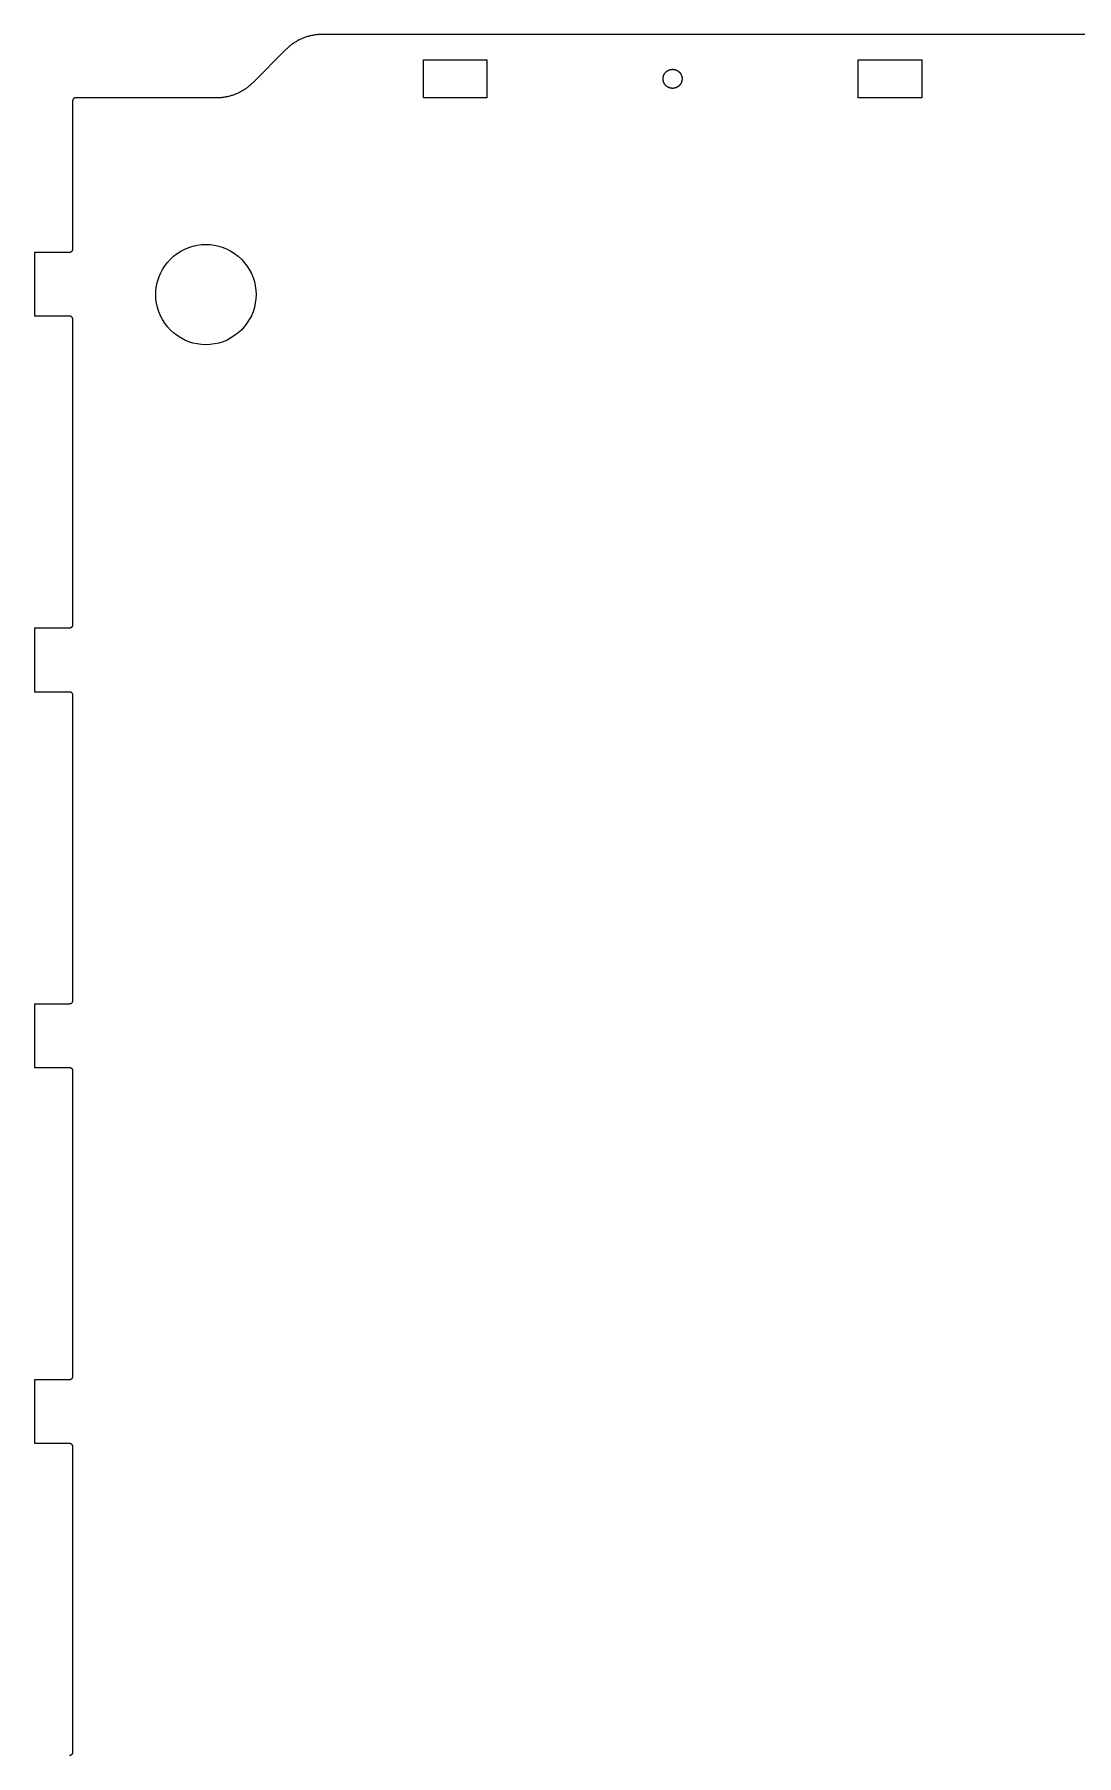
# Model space of a CAD drawing. Header units: metres. Extents: x 0 to 338, y 0 to 543.
# Drawn here: x 0 to 164.1, y 271.8 to 543 of the extents above; entities that cross this region are included whole.
import ezdxf

# ---------------------------------------------------------------- set-up
doc = ezdxf.new("R2010")
doc.units = ezdxf.units.M

msp = doc.modelspace()

# ---------------------------------------------------------------- linework, layer by layer
for p, q in [((42.5775, 542.518), (42.4468, 542.469)), ((42.7092, 542.564), (42.5775, 542.518)), ((42.8416, 542.608), (42.7092, 542.564)), ((42.9747, 542.65), (42.8416, 542.608)), ((43.1086, 542.69), (42.9747, 542.65)), ((43.2431, 542.727), (43.1086, 542.69)), ((43.3783, 542.762), (43.2431, 542.727)), ((43.5141, 542.795), (43.3783, 542.762)), ((43.6504, 542.825), (43.5141, 542.795)), ((43.7872, 542.853), (43.6504, 542.825)), ((43.9245, 542.878), (43.7872, 542.853)), ((44.0622, 542.902), (43.9245, 542.878)), ((44.2003, 542.922), (44.0622, 542.902)), ((44.3387, 542.94), (44.2003, 542.922)), ((44.4775, 542.956), (44.3387, 542.94)), ((44.6165, 542.97), (44.4775, 542.956)), ((44.7556, 542.98), (44.6165, 542.97)), ((44.895, 542.989), (44.7556, 542.98)), ((45.0345, 542.995), (44.895, 542.989)), ((45.1741, 542.999), (45.0345, 542.995)), ((45.3137, 543), (45.1741, 542.999)), ((292.686, 543), (45.3137, 543)), ((39.6568, 540.657), (34.3431, 535.343)), ((39.7564, 540.755), (39.6568, 540.657)), ((39.8577, 540.851), (39.7564, 540.755)), ((39.9607, 540.945), (39.8577, 540.851)), ((40.0652, 541.038), (39.9607, 540.945)), ((40.1714, 541.128), (40.0652, 541.038)), ((40.2791, 541.217), (40.1714, 541.128)), ((40.3884, 541.304), (40.2791, 541.217)), ((40.4992, 541.389), (40.3884, 541.304)), ((40.6114, 541.472), (40.4992, 541.389)), ((40.7251, 541.553), (40.6114, 541.472)), ((40.8402, 541.632), (40.7251, 541.553)), ((40.9566, 541.709), (40.8402, 541.632)), ((41.0743, 541.784), (40.9566, 541.709)), ((41.1934, 541.857), (41.0743, 541.784)), ((41.3137, 541.928), (41.1934, 541.857)), ((41.4352, 541.997), (41.3137, 541.928)), ((41.5579, 542.064), (41.4352, 541.997)), ((41.6818, 542.128), (41.5579, 542.064)), ((41.8067, 542.19), (41.6818, 542.128)), ((41.9328, 542.25), (41.8067, 542.19)), ((42.0598, 542.308), (41.9328, 542.25)), ((42.1879, 542.364), (42.0598, 542.308)), ((42.3168, 542.417), (42.1879, 542.364)), ((42.4468, 542.469), (42.3168, 542.417)), ((61.25, 533), (61.25, 539)), ((61.25, 539), (71.25, 539)), ((71.25, 539), (71.25, 533)), ((99.4393, 537.061), (99.458, 537.079)), ((99.458, 537.079), (99.477, 537.097)), ((99.477, 537.097), (99.4963, 537.115)), ((99.4963, 537.115), (99.5159, 537.132)), ((99.5159, 537.132), (99.5358, 537.149)), ((99.5358, 537.149), (99.556, 537.166)), ((99.556, 537.166), (99.5765, 537.182)), ((99.5765, 537.182), (99.5973, 537.198)), ((99.5973, 537.198), (99.6183, 537.214)), ((99.6183, 537.214), (99.6396, 537.229)), ((99.6396, 537.229), (99.6612, 537.244)), ((99.6612, 537.244), (99.683, 537.258)), ((99.683, 537.258), (99.7051, 537.272)), ((99.7051, 537.272), (99.7274, 537.286)), ((99.7274, 537.286), (99.75, 537.299)), ((99.75, 537.299), (99.7728, 537.312)), ((99.7728, 537.312), (99.7958, 537.324)), ((99.7958, 537.324), (99.819, 537.337)), ((99.819, 537.337), (99.8425, 537.348)), ((99.8425, 537.348), (99.8661, 537.359)), ((99.8661, 537.359), (99.8899, 537.37)), ((99.8899, 537.37), (99.9139, 537.381)), ((99.9139, 537.381), (99.9381, 537.391)), ((99.9381, 537.391), (99.9624, 537.4)), ((99.9624, 537.4), (99.987, 537.41)), ((99.987, 537.41), (100.012, 537.418)), ((100.012, 537.418), (100.036, 537.427)), ((100.036, 537.427), (100.061, 537.434)), ((100.061, 537.434), (100.087, 537.442)), ((100.087, 537.442), (100.112, 537.449)), ((100.112, 537.449), (100.137, 537.455)), ((100.137, 537.455), (100.163, 537.462)), ((100.163, 537.462), (100.188, 537.467)), ((100.188, 537.467), (100.214, 537.472)), ((100.214, 537.472), (100.24, 537.477)), ((100.24, 537.477), (100.265, 537.482)), ((100.265, 537.482), (100.291, 537.485)), ((100.291, 537.485), (100.317, 537.489)), ((100.317, 537.489), (100.343, 537.492)), ((100.343, 537.492), (100.369, 537.494)), ((100.369, 537.494), (100.395, 537.496)), ((100.395, 537.496), (100.422, 537.498)), ((100.422, 537.498), (100.448, 537.499)), ((100.448, 537.499), (100.474, 537.5)), ((100.474, 537.5), (100.5, 537.5)), ((100.5, 537.5), (100.526, 537.5)), ((100.526, 537.5), (100.552, 537.499)), ((100.552, 537.499), (100.579, 537.498)), ((100.579, 537.498), (100.605, 537.496)), ((100.605, 537.496), (100.631, 537.494)), ((100.631, 537.494), (100.657, 537.492)), ((100.657, 537.492), (100.683, 537.489)), ((100.683, 537.489), (100.709, 537.485)), ((100.709, 537.485), (100.735, 537.482)), ((100.735, 537.482), (100.76, 537.477)), ((100.76, 537.477), (100.786, 537.472)), ((100.786, 537.472), (100.812, 537.467)), ((100.812, 537.467), (100.837, 537.462)), ((100.837, 537.462), (100.863, 537.455)), ((100.863, 537.455), (100.888, 537.449)), ((100.888, 537.449), (100.913, 537.442)), ((100.913, 537.442), (100.939, 537.434)), ((100.939, 537.434), (100.964, 537.427)), ((100.964, 537.427), (100.988, 537.418)), ((100.988, 537.418), (101.013, 537.41)), ((101.013, 537.41), (101.038, 537.4)), ((101.038, 537.4), (101.062, 537.391)), ((101.062, 537.391), (101.086, 537.381)), ((101.086, 537.381), (101.11, 537.37)), ((101.11, 537.37), (101.134, 537.359)), ((101.134, 537.359), (101.158, 537.348)), ((101.158, 537.348), (101.181, 537.337)), ((101.181, 537.337), (101.204, 537.324)), ((101.204, 537.324), (101.227, 537.312)), ((101.227, 537.312), (101.25, 537.299)), ((101.25, 537.299), (101.273, 537.286)), ((101.273, 537.286), (101.295, 537.272)), ((101.295, 537.272), (101.317, 537.258)), ((101.317, 537.258), (101.339, 537.244)), ((101.339, 537.244), (101.36, 537.229)), ((101.36, 537.229), (101.382, 537.214)), ((101.382, 537.214), (101.403, 537.198)), ((101.403, 537.198), (101.423, 537.182)), ((101.423, 537.182), (101.444, 537.166)), ((101.444, 537.166), (101.464, 537.149)), ((101.464, 537.149), (101.484, 537.132)), ((101.484, 537.132), (101.504, 537.115)), ((101.504, 537.115), (101.523, 537.097)), ((101.523, 537.097), (101.542, 537.079)), ((101.542, 537.079), (101.561, 537.061)), ((129.75, 533), (129.75, 539)), ((129.75, 539), (139.75, 539)), ((139.75, 539), (139.75, 533)), ((33.1598, 534.368), (33.0434, 534.291)), ((33.2749, 534.447), (33.1598, 534.368)), ((33.3886, 534.528), (33.2749, 534.447)), ((33.5008, 534.611), (33.3886, 534.528)), ((33.6116, 534.696), (33.5008, 534.611)), ((33.7208, 534.783), (33.6116, 534.696)), ((33.8286, 534.872), (33.7208, 534.783)), ((33.9348, 534.962), (33.8286, 534.872)), ((34.0393, 535.055), (33.9348, 534.962)), ((34.1423, 535.149), (34.0393, 535.055)), ((34.2435, 535.245), (34.1423, 535.149)), ((34.3431, 535.343), (34.2435, 535.245)), ((99, 536), (99.0002, 536.026)), ((99.0002, 535.974), (99, 536)), ((99.0002, 536.026), (99.0009, 536.052)), ((99.0009, 535.948), (99.0002, 535.974)), ((99.0009, 536.052), (99.0021, 536.078)), ((99.0021, 535.921), (99.0009, 535.948)), ((99.0021, 536.078), (99.0037, 536.105)), ((99.0037, 535.895), (99.0021, 535.921)), ((99.0037, 536.105), (99.0057, 536.131)), ((99.0057, 535.869), (99.0037, 535.895)), ((99.0057, 536.131), (99.0082, 536.157)), ((99.0082, 535.843), (99.0057, 535.869)), ((99.0082, 536.157), (99.0112, 536.183)), ((99.0112, 535.817), (99.0082, 535.843)), ((99.0112, 536.183), (99.0146, 536.209)), ((99.0146, 535.791), (99.0112, 535.817)), ((99.0146, 536.209), (99.0185, 536.235)), ((99.0185, 535.765), (99.0146, 535.791)), ((99.0185, 536.235), (99.0228, 536.26)), ((99.0228, 535.74), (99.0185, 535.765)), ((99.0228, 536.26), (99.0276, 536.286)), ((99.0276, 535.714), (99.0228, 535.74)), ((99.0276, 536.286), (99.0328, 536.312)), ((99.0328, 535.688), (99.0276, 535.714)), ((99.0328, 536.312), (99.0385, 536.337)), ((99.0385, 535.663), (99.0328, 535.688)), ((99.0385, 536.337), (99.0446, 536.363)), ((99.0446, 535.637), (99.0385, 535.663)), ((99.0446, 536.363), (99.0511, 536.388)), ((99.0511, 535.612), (99.0446, 535.637)), ((99.0511, 536.388), (99.0581, 536.413)), ((99.0581, 535.587), (99.0511, 535.612)), ((99.0581, 536.413), (99.0656, 536.439)), ((99.0656, 535.561), (99.0581, 535.587)), ((99.0656, 536.439), (99.0734, 536.464)), ((99.0734, 535.536), (99.0656, 535.561)), ((99.0734, 536.464), (99.0817, 536.488)), ((99.0817, 535.512), (99.0734, 535.536)), ((99.0817, 536.488), (99.0905, 536.513)), ((99.0905, 535.487), (99.0817, 535.512)), ((99.0905, 536.513), (99.0996, 536.538)), ((99.0996, 535.462), (99.0905, 535.487)), ((99.0996, 536.538), (99.1092, 536.562)), ((99.1092, 535.438), (99.0996, 535.462)), ((99.1092, 536.562), (99.1192, 536.586)), ((99.1192, 535.414), (99.1092, 535.438)), ((99.1192, 536.586), (99.1297, 536.61)), ((99.1297, 535.39), (99.1192, 535.414)), ((99.1297, 536.61), (99.1405, 536.634)), ((99.1405, 535.366), (99.1297, 535.39)), ((99.1405, 536.634), (99.1518, 536.658)), ((99.1518, 535.342), (99.1405, 535.366)), ((99.1518, 536.658), (99.1635, 536.681)), ((99.1635, 535.319), (99.1518, 535.342)), ((99.1635, 536.681), (99.1756, 536.704)), ((99.1756, 535.296), (99.1635, 535.319)), ((99.1756, 536.704), (99.1881, 536.727)), ((99.1881, 535.273), (99.1756, 535.296)), ((99.1881, 536.727), (99.201, 536.75)), ((99.201, 535.25), (99.1881, 535.273)), ((99.201, 536.75), (99.2143, 536.773)), ((99.2143, 535.227), (99.201, 535.25)), ((99.2143, 536.773), (99.2279, 536.795)), ((99.2279, 535.205), (99.2143, 535.227)), ((99.2279, 536.795), (99.242, 536.817)), ((99.242, 535.183), (99.2279, 535.205)), ((99.242, 536.817), (99.2565, 536.839)), ((99.2565, 535.161), (99.242, 535.183)), ((99.2565, 536.839), (99.2713, 536.86)), ((99.2713, 535.14), (99.2565, 535.161)), ((99.2713, 536.86), (99.2865, 536.882)), ((99.2865, 535.118), (99.2713, 535.14)), ((99.2865, 536.882), (99.302, 536.903)), ((99.302, 535.097), (99.2865, 535.118)), ((99.302, 536.903), (99.318, 536.923)), ((99.318, 535.077), (99.302, 535.097)), ((99.318, 536.923), (99.3343, 536.944)), ((99.3343, 535.056), (99.318, 535.077)), ((99.3343, 536.944), (99.3509, 536.964)), ((99.3509, 535.036), (99.3343, 535.056)), ((99.3509, 536.964), (99.368, 536.984)), ((99.368, 535.016), (99.3509, 535.036)), ((99.368, 536.984), (99.3853, 537.004)), ((99.3853, 534.996), (99.368, 535.016)), ((99.3853, 537.004), (99.403, 537.023)), ((99.403, 534.977), (99.3853, 534.996)), ((99.403, 537.023), (99.421, 537.042)), ((99.421, 534.958), (99.403, 534.977)), ((99.421, 537.042), (99.4393, 537.061)), ((99.4393, 534.939), (99.421, 534.958)), ((99.458, 534.921), (99.4393, 534.939)), ((99.477, 534.903), (99.458, 534.921)), ((99.4963, 534.885), (99.477, 534.903)), ((99.5159, 534.868), (99.4963, 534.885)), ((99.5358, 534.851), (99.5159, 534.868)), ((99.556, 534.834), (99.5358, 534.851)), ((99.5765, 534.818), (99.556, 534.834)), ((99.5973, 534.802), (99.5765, 534.818)), ((99.6183, 534.786), (99.5973, 534.802)), ((99.6396, 534.771), (99.6183, 534.786)), ((99.6612, 534.756), (99.6396, 534.771)), ((99.683, 534.742), (99.6612, 534.756)), ((99.7051, 534.728), (99.683, 534.742)), ((99.7274, 534.714), (99.7051, 534.728)), ((99.75, 534.701), (99.7274, 534.714)), ((99.7728, 534.688), (99.75, 534.701)), ((99.7958, 534.676), (99.7728, 534.688)), ((99.819, 534.663), (99.7958, 534.676)), ((99.8425, 534.652), (99.819, 534.663)), ((99.8661, 534.641), (99.8425, 534.652)), ((99.8899, 534.63), (99.8661, 534.641)), ((99.9139, 534.619), (99.8899, 534.63)), ((99.9381, 534.609), (99.9139, 534.619)), ((99.9624, 534.6), (99.9381, 534.609)), ((99.987, 534.59), (99.9624, 534.6)), ((100.012, 534.582), (99.987, 534.59)), ((100.036, 534.573), (100.012, 534.582)), ((100.061, 534.566), (100.036, 534.573)), ((100.087, 534.558), (100.061, 534.566)), ((100.112, 534.551), (100.087, 534.558)), ((100.137, 534.545), (100.112, 534.551)), ((100.163, 534.538), (100.137, 534.545)), ((100.188, 534.533), (100.163, 534.538)), ((100.214, 534.528), (100.188, 534.533)), ((100.24, 534.523), (100.214, 534.528)), ((100.265, 534.518), (100.24, 534.523)), ((100.291, 534.515), (100.265, 534.518)), ((100.317, 534.511), (100.291, 534.515)), ((100.343, 534.508), (100.317, 534.511)), ((100.369, 534.506), (100.343, 534.508)), ((100.395, 534.504), (100.369, 534.506)), ((100.422, 534.502), (100.395, 534.504)), ((100.448, 534.501), (100.422, 534.502)), ((100.474, 534.5), (100.448, 534.501)), ((100.5, 534.5), (100.474, 534.5)), ((100.526, 534.5), (100.5, 534.5)), ((100.552, 534.501), (100.526, 534.5)), ((100.579, 534.502), (100.552, 534.501)), ((100.605, 534.504), (100.579, 534.502)), ((100.631, 534.506), (100.605, 534.504)), ((100.657, 534.508), (100.631, 534.506)), ((100.683, 534.511), (100.657, 534.508)), ((100.709, 534.515), (100.683, 534.511)), ((100.735, 534.518), (100.709, 534.515)), ((100.76, 534.523), (100.735, 534.518)), ((100.786, 534.528), (100.76, 534.523)), ((100.812, 534.533), (100.786, 534.528)), ((100.837, 534.538), (100.812, 534.533)), ((100.863, 534.545), (100.837, 534.538)), ((100.888, 534.551), (100.863, 534.545)), ((100.913, 534.558), (100.888, 534.551)), ((100.939, 534.566), (100.913, 534.558)), ((100.964, 534.573), (100.939, 534.566)), ((100.988, 534.582), (100.964, 534.573)), ((101.013, 534.59), (100.988, 534.582)), ((101.038, 534.6), (101.013, 534.59)), ((101.062, 534.609), (101.038, 534.6)), ((101.086, 534.619), (101.062, 534.609)), ((101.11, 534.63), (101.086, 534.619)), ((101.134, 534.641), (101.11, 534.63)), ((101.158, 534.652), (101.134, 534.641)), ((101.181, 534.663), (101.158, 534.652)), ((101.204, 534.676), (101.181, 534.663)), ((101.227, 534.688), (101.204, 534.676)), ((101.25, 534.701), (101.227, 534.688)), ((101.273, 534.714), (101.25, 534.701)), ((101.295, 534.728), (101.273, 534.714)), ((101.317, 534.742), (101.295, 534.728)), ((101.339, 534.756), (101.317, 534.742)), ((101.36, 534.771), (101.339, 534.756)), ((101.382, 534.786), (101.36, 534.771)), ((101.403, 534.802), (101.382, 534.786)), ((101.423, 534.818), (101.403, 534.802)), ((101.444, 534.834), (101.423, 534.818)), ((101.464, 534.851), (101.444, 534.834)), ((101.484, 534.868), (101.464, 534.851)), ((101.504, 534.885), (101.484, 534.868)), ((101.523, 534.903), (101.504, 534.885)), ((101.542, 534.921), (101.523, 534.903)), ((101.561, 534.939), (101.542, 534.921)), ((101.561, 537.061), (101.579, 537.042)), ((101.579, 534.958), (101.561, 534.939)), ((101.579, 537.042), (101.597, 537.023)), ((101.597, 534.977), (101.579, 534.958)), ((101.597, 537.023), (101.615, 537.004)), ((101.615, 534.996), (101.597, 534.977)), ((101.615, 537.004), (101.632, 536.984)), ((101.632, 535.016), (101.615, 534.996)), ((101.632, 536.984), (101.649, 536.964)), ((101.649, 535.036), (101.632, 535.016)), ((101.649, 536.964), (101.666, 536.944)), ((101.666, 535.056), (101.649, 535.036)), ((101.666, 536.944), (101.682, 536.923)), ((101.682, 535.077), (101.666, 535.056)), ((101.682, 536.923), (101.698, 536.903)), ((101.698, 535.097), (101.682, 535.077)), ((101.698, 536.903), (101.714, 536.882)), ((101.714, 535.118), (101.698, 535.097)), ((101.714, 536.882), (101.729, 536.86)), ((101.729, 535.14), (101.714, 535.118)), ((101.729, 536.86), (101.744, 536.839)), ((101.744, 535.161), (101.729, 535.14)), ((101.744, 536.839), (101.758, 536.817)), ((101.758, 535.183), (101.744, 535.161)), ((101.758, 536.817), (101.772, 536.795)), ((101.772, 535.205), (101.758, 535.183)), ((101.772, 536.795), (101.786, 536.773)), ((101.786, 535.227), (101.772, 535.205)), ((101.786, 536.773), (101.799, 536.75)), ((101.799, 535.25), (101.786, 535.227)), ((101.799, 536.75), (101.812, 536.727)), ((101.812, 535.273), (101.799, 535.25)), ((101.812, 536.727), (101.824, 536.704)), ((101.824, 535.296), (101.812, 535.273)), ((101.824, 536.704), (101.837, 536.681)), ((101.837, 535.319), (101.824, 535.296)), ((101.837, 536.681), (101.848, 536.658)), ((101.848, 535.342), (101.837, 535.319)), ((101.848, 536.658), (101.859, 536.634)), ((101.859, 535.366), (101.848, 535.342)), ((101.859, 536.634), (101.87, 536.61)), ((101.87, 535.39), (101.859, 535.366)), ((101.87, 536.61), (101.881, 536.586)), ((101.881, 535.414), (101.87, 535.39)), ((101.881, 536.586), (101.891, 536.562)), ((101.891, 535.438), (101.881, 535.414)), ((101.891, 536.562), (101.9, 536.538)), ((101.9, 535.462), (101.891, 535.438)), ((101.9, 536.538), (101.91, 536.513)), ((101.91, 535.487), (101.9, 535.462)), ((101.91, 536.513), (101.918, 536.488)), ((101.918, 535.512), (101.91, 535.487)), ((101.918, 536.488), (101.927, 536.464)), ((101.927, 535.536), (101.918, 535.512)), ((101.927, 536.464), (101.934, 536.439)), ((101.934, 535.561), (101.927, 535.536)), ((101.934, 536.439), (101.942, 536.413)), ((101.942, 535.587), (101.934, 535.561)), ((101.942, 536.413), (101.949, 536.388)), ((101.949, 535.612), (101.942, 535.587)), ((101.949, 536.388), (101.955, 536.363)), ((101.955, 535.637), (101.949, 535.612)), ((101.955, 536.363), (101.962, 536.337)), ((101.962, 535.663), (101.955, 535.637)), ((101.962, 536.337), (101.967, 536.312)), ((101.967, 535.688), (101.962, 535.663)), ((101.967, 536.312), (101.972, 536.286)), ((101.972, 535.714), (101.967, 535.688)), ((101.972, 536.286), (101.977, 536.26)), ((101.977, 535.74), (101.972, 535.714)), ((101.977, 536.26), (101.982, 536.235)), ((101.982, 535.765), (101.977, 535.74)), ((101.982, 536.235), (101.985, 536.209)), ((101.985, 535.791), (101.982, 535.765)), ((101.985, 536.209), (101.989, 536.183)), ((101.989, 535.817), (101.985, 535.791)), ((101.989, 536.183), (101.992, 536.157)), ((101.992, 535.843), (101.989, 535.817)), ((101.992, 536.157), (101.994, 536.131)), ((101.994, 535.869), (101.992, 535.843)), ((101.994, 536.131), (101.996, 536.105)), ((101.996, 535.895), (101.994, 535.869)), ((101.996, 536.105), (101.998, 536.078)), ((101.998, 535.921), (101.996, 535.895)), ((101.998, 536.078), (101.999, 536.052)), ((101.999, 535.948), (101.998, 535.921)), ((101.999, 536.052), (102, 536.026)), ((102, 535.974), (101.999, 535.948)), ((102, 536.026), (102, 536)), ((102, 536), (102, 535.974)), ((6.00006, 532.509), (6, 532.5)), ((6, 532.5), (6, 509.139)), ((6.00029, 532.517), (6.00006, 532.509)), ((6.00067, 532.526), (6.00029, 532.517)), ((6.00121, 532.535), (6.00067, 532.526)), ((6.00189, 532.544), (6.00121, 532.535)), ((6.00273, 532.552), (6.00189, 532.544)), ((6.00372, 532.561), (6.00273, 532.552)), ((6.00485, 532.57), (6.00372, 532.561)), ((6.00615, 532.578), (6.00485, 532.57)), ((6.00758, 532.587), (6.00615, 532.578)), ((6.00919, 532.595), (6.00758, 532.587)), ((6.01093, 532.604), (6.00919, 532.595)), ((6.0128, 532.612), (6.01093, 532.604)), ((6.01485, 532.621), (6.0128, 532.612)), ((6.01703, 532.629), (6.01485, 532.621)), ((6.01936, 532.638), (6.01703, 532.629)), ((6.02184, 532.646), (6.01936, 532.638)), ((6.02446, 532.654), (6.02184, 532.646)), ((6.02724, 532.663), (6.02446, 532.654)), ((6.03015, 532.671), (6.02724, 532.663)), ((6.0332, 532.679), (6.03015, 532.671)), ((6.03641, 532.687), (6.0332, 532.679)), ((6.03973, 532.695), (6.03641, 532.687)), ((6.04321, 532.703), (6.03973, 532.695)), ((6.04684, 532.711), (6.04321, 532.703)), ((6.0506, 532.719), (6.04684, 532.711)), ((6.05449, 532.727), (6.0506, 532.719)), ((6.05852, 532.735), (6.05449, 532.727)), ((6.06268, 532.742), (6.05852, 532.735)), ((6.06699, 532.75), (6.06268, 532.742)), ((6.07141, 532.758), (6.06699, 532.75)), ((6.07597, 532.765), (6.07141, 532.758)), ((6.08066, 532.772), (6.07597, 532.765)), ((6.08548, 532.78), (6.08066, 532.772)), ((6.09042, 532.787), (6.08548, 532.78)), ((6.09549, 532.794), (6.09042, 532.787)), ((6.10068, 532.801), (6.09549, 532.794)), ((6.10599, 532.808), (6.10068, 532.801)), ((6.11142, 532.815), (6.10599, 532.808)), ((6.11697, 532.821), (6.11142, 532.815)), ((6.12263, 532.828), (6.11697, 532.821)), ((6.12842, 532.835), (6.12263, 532.828)), ((6.13432, 532.841), (6.12842, 532.835)), ((6.14032, 532.847), (6.13432, 532.841)), ((6.14644, 532.854), (6.14032, 532.847)), ((6.15266, 532.86), (6.14644, 532.854)), ((6.159, 532.866), (6.15266, 532.86)), ((6.16542, 532.872), (6.159, 532.866)), ((6.17197, 532.877), (6.16542, 532.872)), ((6.1786, 532.883), (6.17197, 532.877)), ((6.18533, 532.889), (6.1786, 532.883)), ((6.19217, 532.894), (6.18533, 532.889)), ((6.19908, 532.899), (6.19217, 532.894)), ((6.2061, 532.904), (6.19908, 532.899)), ((6.21321, 532.91), (6.2061, 532.904)), ((6.2204, 532.915), (6.21321, 532.91)), ((6.22768, 532.919), (6.2204, 532.915)), ((6.23503, 532.924), (6.22768, 532.919)), ((6.24248, 532.929), (6.23503, 532.924)), ((6.25, 532.933), (6.24248, 532.929)), ((6.25758, 532.937), (6.25, 532.933)), ((6.26526, 532.941), (6.25758, 532.937)), ((6.27299, 532.945), (6.26526, 532.941)), ((6.28081, 532.949), (6.27299, 532.945)), ((6.28868, 532.953), (6.28081, 532.949)), ((6.29663, 532.957), (6.28868, 532.953)), ((6.30463, 532.96), (6.29663, 532.957)), ((6.31268, 532.964), (6.30463, 532.96)), ((6.3208, 532.967), (6.31268, 532.964)), ((6.32898, 532.97), (6.3208, 532.967)), ((6.3372, 532.973), (6.32898, 532.97)), ((6.34549, 532.976), (6.3372, 532.973)), ((6.35381, 532.978), (6.34549, 532.976)), ((6.36217, 532.981), (6.35381, 532.978)), ((6.37059, 532.983), (6.36217, 532.981)), ((6.37903, 532.985), (6.37059, 532.983)), ((6.38751, 532.987), (6.37903, 532.985)), ((6.39604, 532.989), (6.38751, 532.987)), ((6.40459, 532.991), (6.39604, 532.989)), ((6.41316, 532.992), (6.40459, 532.991)), ((6.42177, 532.994), (6.41316, 532.992)), ((6.4304, 532.995), (6.42177, 532.994)), ((6.43906, 532.996), (6.4304, 532.995)), ((6.44772, 532.997), (6.43906, 532.996)), ((6.45642, 532.998), (6.44772, 532.997)), ((6.46512, 532.999), (6.45642, 532.998)), ((6.47383, 532.999), (6.46512, 532.999)), ((6.48254, 533), (6.47383, 532.999)), ((6.49127, 533), (6.48254, 533)), ((6.5, 533), (6.49127, 533)), ((28.6863, 533), (6.5, 533)), ((28.8259, 533.001), (28.6863, 533)), ((28.9655, 533.005), (28.8259, 533.001)), ((29.105, 533.011), (28.9655, 533.005)), ((29.2443, 533.019), (29.105, 533.011)), ((29.3835, 533.03), (29.2443, 533.019)), ((29.5225, 533.044), (29.3835, 533.03)), ((29.6612, 533.06), (29.5225, 533.044)), ((29.7997, 533.078), (29.6612, 533.06)), ((29.9378, 533.098), (29.7997, 533.078)), ((30.0755, 533.122), (29.9378, 533.098)), ((30.2128, 533.147), (30.0755, 533.122)), ((30.3496, 533.175), (30.2128, 533.147)), ((30.4859, 533.205), (30.3496, 533.175)), ((30.6217, 533.238), (30.4859, 533.205)), ((30.7568, 533.273), (30.6217, 533.238)), ((30.8914, 533.31), (30.7568, 533.273)), ((31.0253, 533.35), (30.8914, 533.31)), ((31.1584, 533.392), (31.0253, 533.35)), ((31.2908, 533.436), (31.1584, 533.392)), ((31.4224, 533.482), (31.2908, 533.436)), ((31.5532, 533.531), (31.4224, 533.482)), ((31.6831, 533.583), (31.5532, 533.531)), ((31.8121, 533.636), (31.6831, 533.583)), ((31.9402, 533.692), (31.8121, 533.636)), ((32.0672, 533.75), (31.9402, 533.692)), ((32.1933, 533.81), (32.0672, 533.75)), ((32.3182, 533.872), (32.1933, 533.81)), ((32.4421, 533.936), (32.3182, 533.872)), ((32.5648, 534.003), (32.4421, 533.936)), ((32.6863, 534.072), (32.5648, 534.003)), ((32.8066, 534.143), (32.6863, 534.072)), ((32.9256, 534.216), (32.8066, 534.143)), ((33.0434, 534.291), (32.9256, 534.216)), ((71.25, 533), (61.25, 533)), ((139.75, 533), (129.75, 533)), ((5.5, 508.639), (0, 508.639)), ((0, 508.639), (0, 498.639)), ((5.53922, 508.64), (5.5, 508.639)), ((5.57822, 508.645), (5.53922, 508.64)), ((5.61671, 508.653), (5.57822, 508.645)), ((5.6545, 508.663), (5.61671, 508.653)), ((5.69133, 508.677), (5.6545, 508.663)), ((5.72699, 508.693), (5.69133, 508.677)), ((5.76125, 508.713), (5.72699, 508.693)), ((5.79388, 508.734), (5.76125, 508.713)), ((5.82472, 508.759), (5.79388, 508.734)), ((5.85355, 508.785), (5.82472, 508.759)), ((5.88019, 508.814), (5.85355, 508.785)), ((5.9045, 508.845), (5.88019, 508.814)), ((5.92632, 508.878), (5.9045, 508.845)), ((5.9455, 508.912), (5.92632, 508.878)), ((5.96193, 508.948), (5.9455, 508.912)), ((5.97552, 508.984), (5.96193, 508.948)), ((5.98618, 509.022), (5.97552, 508.984)), ((5.99384, 509.061), (5.98618, 509.022)), ((5.99844, 509.1), (5.99384, 509.061)), ((6, 509.139), (5.99844, 509.1)), ((20.9482, 507.078), (21.4138, 507.586)), ((21.4138, 507.586), (21.922, 508.052)), ((21.922, 508.052), (22.4687, 508.471)), ((22.4687, 508.471), (23.05, 508.842)), ((23.05, 508.842), (23.6613, 509.16)), ((23.6613, 509.16), (24.298, 509.424)), ((24.298, 509.424), (24.9553, 509.631)), ((24.9553, 509.631), (25.6282, 509.78)), ((25.6282, 509.78), (26.3115, 509.87)), ((26.3115, 509.87), (27, 509.9)), ((27, 509.9), (27.6885, 509.87)), ((27.6885, 509.87), (28.3718, 509.78)), ((28.3718, 509.78), (29.0447, 509.631)), ((29.0447, 509.631), (29.702, 509.424)), ((29.702, 509.424), (30.3387, 509.16)), ((30.3387, 509.16), (30.95, 508.842)), ((30.95, 508.842), (31.5312, 508.471)), ((31.5312, 508.471), (32.078, 508.052)), ((32.078, 508.052), (32.5861, 507.586)), ((32.5861, 507.586), (33.0517, 507.078)), ((19.3692, 504.045), (19.5764, 504.702)), ((19.5764, 504.702), (19.8402, 505.339)), ((19.8402, 505.339), (20.1584, 505.95)), ((20.1584, 505.95), (20.5287, 506.531)), ((20.5287, 506.531), (20.9482, 507.078)), ((33.0517, 507.078), (33.4713, 506.531)), ((33.4713, 506.531), (33.8416, 505.95)), ((33.8416, 505.95), (34.1598, 505.339)), ((34.1598, 505.339), (34.4236, 504.702)), ((34.4236, 504.702), (34.6308, 504.045)), ((19.1, 502), (19.1301, 502.689)), ((19.1301, 501.311), (19.1, 502)), ((19.1301, 502.689), (19.22, 503.372)), ((19.22, 503.372), (19.3692, 504.045)), ((34.6308, 504.045), (34.78, 503.372)), ((34.78, 503.372), (34.8699, 502.689)), ((34.8699, 502.689), (34.9, 502)), ((34.9, 502), (34.8699, 501.311)), ((19.22, 500.628), (19.1301, 501.311)), ((19.3692, 499.955), (19.22, 500.628)), ((19.5764, 499.298), (19.3692, 499.955)), ((19.8402, 498.661), (19.5764, 499.298)), ((34.4236, 499.298), (34.1598, 498.661)), ((34.6308, 499.955), (34.4236, 499.298)), ((34.78, 500.628), (34.6308, 499.955)), ((34.8699, 501.311), (34.78, 500.628)), ((0, 498.639), (5.5, 498.639)), ((5.5, 498.639), (5.53922, 498.637)), ((5.53922, 498.637), (5.57822, 498.633)), ((5.57822, 498.633), (5.61671, 498.625)), ((5.61671, 498.625), (5.6545, 498.614)), ((5.6545, 498.614), (5.69133, 498.601)), ((5.69133, 498.601), (5.72699, 498.584)), ((5.72699, 498.584), (5.76125, 498.565)), ((5.76125, 498.565), (5.79388, 498.543)), ((5.79388, 498.543), (5.82472, 498.519)), ((5.82472, 498.519), (5.85355, 498.492)), ((5.85355, 498.492), (5.88019, 498.464)), ((5.88019, 498.464), (5.9045, 498.433)), ((5.9045, 498.433), (5.92632, 498.4)), ((5.92632, 498.4), (5.9455, 498.366)), ((5.9455, 498.366), (5.96193, 498.33)), ((5.96193, 498.33), (5.97552, 498.293)), ((5.97552, 498.293), (5.98618, 498.256)), ((5.98618, 498.256), (5.99384, 498.217)), ((5.99384, 498.217), (5.99844, 498.178)), ((5.99844, 498.178), (6, 498.139)), ((6, 498.139), (6, 449.917)), ((20.1584, 498.05), (19.8402, 498.661)), ((20.5287, 497.469), (20.1584, 498.05)), ((20.9482, 496.922), (20.5287, 497.469)), ((21.4138, 496.414), (20.9482, 496.922)), ((21.922, 495.948), (21.4138, 496.414)), ((32.5861, 496.414), (32.078, 495.948)), ((33.0517, 496.922), (32.5861, 496.414)), ((33.4713, 497.469), (33.0517, 496.922)), ((33.8416, 498.05), (33.4713, 497.469)), ((34.1598, 498.661), (33.8416, 498.05)), ((22.4687, 495.529), (21.922, 495.948)), ((23.05, 495.158), (22.4687, 495.529)), ((23.6613, 494.84), (23.05, 495.158)), ((24.298, 494.576), (23.6613, 494.84)), ((24.9553, 494.369), (24.298, 494.576)), ((25.6282, 494.22), (24.9553, 494.369)), ((26.3115, 494.13), (25.6282, 494.22)), ((27, 494.1), (26.3115, 494.13)), ((27.6885, 494.13), (27, 494.1)), ((28.3718, 494.22), (27.6885, 494.13)), ((29.0447, 494.369), (28.3718, 494.22)), ((29.702, 494.576), (29.0447, 494.369)), ((30.3387, 494.84), (29.702, 494.576)), ((30.95, 495.158), (30.3387, 494.84)), ((31.5312, 495.529), (30.95, 495.158)), ((32.078, 495.948), (31.5312, 495.529)), ((5.5, 449.417), (0, 449.417)), ((0, 449.417), (0, 439.417)), ((5.53922, 449.418), (5.5, 449.417)), ((5.57822, 449.423), (5.53922, 449.418)), ((5.61671, 449.43), (5.57822, 449.423)), ((5.6545, 449.441), (5.61671, 449.43)), ((5.69133, 449.455), (5.6545, 449.441)), ((5.72699, 449.471), (5.69133, 449.455)), ((5.76125, 449.49), (5.72699, 449.471)), ((5.79388, 449.512), (5.76125, 449.49)), ((5.82472, 449.536), (5.79388, 449.512)), ((5.85355, 449.563), (5.82472, 449.536)), ((5.88019, 449.592), (5.85355, 449.563)), ((5.9045, 449.623), (5.88019, 449.592)), ((5.92632, 449.655), (5.9045, 449.623)), ((5.9455, 449.69), (5.92632, 449.655)), ((5.96193, 449.725), (5.9455, 449.69)), ((5.97552, 449.762), (5.96193, 449.725)), ((5.98618, 449.8), (5.97552, 449.762)), ((5.99384, 449.838), (5.98618, 449.8)), ((5.99844, 449.877), (5.99384, 449.838)), ((6, 449.917), (5.99844, 449.877)), ((0, 439.417), (5.5, 439.417)), ((5.5, 439.417), (5.53922, 439.415)), ((5.53922, 439.415), (5.57822, 439.411)), ((5.57822, 439.411), (5.61671, 439.403)), ((5.61671, 439.403), (5.6545, 439.392)), ((5.6545, 439.392), (5.69133, 439.379)), ((5.69133, 439.379), (5.72699, 439.362)), ((5.72699, 439.362), (5.76125, 439.343)), ((5.76125, 439.343), (5.79388, 439.321)), ((5.79388, 439.321), (5.82472, 439.297)), ((5.82472, 439.297), (5.85355, 439.27)), ((5.85355, 439.27), (5.88019, 439.241)), ((5.88019, 439.241), (5.9045, 439.211)), ((5.9045, 439.211), (5.92632, 439.178)), ((5.92632, 439.178), (5.9455, 439.144)), ((5.9455, 439.144), (5.96193, 439.108)), ((5.96193, 439.108), (5.97552, 439.071)), ((5.97552, 439.071), (5.98618, 439.033)), ((5.98618, 439.033), (5.99384, 438.995)), ((5.99384, 438.995), (5.99844, 438.956)), ((5.99844, 438.956), (6, 438.917)), ((6, 438.917), (6, 390.694)), ((5.99384, 390.616), (5.98618, 390.578)), ((5.99844, 390.655), (5.99384, 390.616)), ((6, 390.694), (5.99844, 390.655)), ((5.5, 390.194), (0, 390.194)), ((0, 390.194), (0, 380.194)), ((5.53922, 390.196), (5.5, 390.194)), ((5.57822, 390.201), (5.53922, 390.196)), ((5.61671, 390.208), (5.57822, 390.201)), ((5.6545, 390.219), (5.61671, 390.208)), ((5.69133, 390.232), (5.6545, 390.219)), ((5.72699, 390.249), (5.69133, 390.232)), ((5.76125, 390.268), (5.72699, 390.249)), ((5.79388, 390.29), (5.76125, 390.268)), ((5.82472, 390.314), (5.79388, 390.29)), ((5.85355, 390.341), (5.82472, 390.314)), ((5.88019, 390.37), (5.85355, 390.341)), ((5.9045, 390.401), (5.88019, 390.37)), ((5.92632, 390.433), (5.9045, 390.401)), ((5.9455, 390.467), (5.92632, 390.433)), ((5.96193, 390.503), (5.9455, 390.467)), ((5.97552, 390.54), (5.96193, 390.503)), ((5.98618, 390.578), (5.97552, 390.54)), ((0, 380.194), (5.5, 380.194)), ((5.5, 380.194), (5.53922, 380.193)), ((5.53922, 380.193), (5.57822, 380.188)), ((5.57822, 380.188), (5.61671, 380.181)), ((5.61671, 380.181), (5.6545, 380.17)), ((5.6545, 380.17), (5.69133, 380.156)), ((5.69133, 380.156), (5.72699, 380.14)), ((5.72699, 380.14), (5.76125, 380.121)), ((5.76125, 380.121), (5.79388, 380.099)), ((5.79388, 380.099), (5.82472, 380.075)), ((5.82472, 380.075), (5.85355, 380.048)), ((5.85355, 380.048), (5.88019, 380.019)), ((5.88019, 380.019), (5.9045, 379.988)), ((5.9045, 379.988), (5.92632, 379.956)), ((5.92632, 379.956), (5.9455, 379.921)), ((5.9455, 379.921), (5.96193, 379.886)), ((5.96193, 379.886), (5.97552, 379.849)), ((5.97552, 379.849), (5.98618, 379.811)), ((5.98618, 379.811), (5.99384, 379.773)), ((5.99384, 379.773), (5.99844, 379.734)), ((5.99844, 379.734), (6, 379.694)), ((6, 379.694), (6, 331.472)), ((5.5, 330.972), (0, 330.972)), ((0, 330.972), (0, 320.972)), ((5.53922, 330.974), (5.5, 330.972)), ((5.57822, 330.978), (5.53922, 330.974)), ((5.61671, 330.986), (5.57822, 330.978)), ((5.6545, 330.997), (5.61671, 330.986)), ((5.69133, 331.01), (5.6545, 330.997)), ((5.72699, 331.027), (5.69133, 331.01)), ((5.76125, 331.046), (5.72699, 331.027)), ((5.79388, 331.068), (5.76125, 331.046)), ((5.82472, 331.092), (5.79388, 331.068)), ((5.85355, 331.119), (5.82472, 331.092)), ((5.88019, 331.147), (5.85355, 331.119)), ((5.9045, 331.178), (5.88019, 331.147)), ((5.92632, 331.211), (5.9045, 331.178)), ((5.9455, 331.245), (5.92632, 331.211)), ((5.96193, 331.281), (5.9455, 331.245)), ((5.97552, 331.318), (5.96193, 331.281)), ((5.98618, 331.355), (5.97552, 331.318)), ((5.99384, 331.394), (5.98618, 331.355)), ((5.99844, 331.433), (5.99384, 331.394)), ((6, 331.472), (5.99844, 331.433)), ((0, 320.972), (5.5, 320.972)), ((5.5, 320.972), (5.53922, 320.971)), ((5.53922, 320.971), (5.57822, 320.966)), ((5.57822, 320.966), (5.61671, 320.958)), ((5.61671, 320.958), (5.6545, 320.948)), ((5.6545, 320.948), (5.69133, 320.934)), ((5.69133, 320.934), (5.72699, 320.918)), ((5.72699, 320.918), (5.76125, 320.899)), ((5.76125, 320.899), (5.79388, 320.877)), ((5.79388, 320.877), (5.82472, 320.852)), ((5.82472, 320.852), (5.85355, 320.826)), ((5.85355, 320.826), (5.88019, 320.797)), ((5.88019, 320.797), (5.9045, 320.766)), ((5.9045, 320.766), (5.92632, 320.733)), ((5.92632, 320.733), (5.9455, 320.699)), ((5.9455, 320.699), (5.96193, 320.664)), ((5.96193, 320.664), (5.97552, 320.627)), ((5.97552, 320.627), (5.98618, 320.589)), ((5.98618, 320.589), (5.99384, 320.55)), ((5.99384, 320.55), (5.99844, 320.511)), ((5.99844, 320.511), (6, 320.472)), ((6, 320.472), (6, 272.25)), ((5.53922, 271.752), (5.5, 271.75)), ((5.57822, 271.756), (5.53922, 271.752)), ((5.61671, 271.764), (5.57822, 271.756)), ((5.6545, 271.774), (5.61671, 271.764)), ((5.69133, 271.788), (5.6545, 271.774)), ((5.72699, 271.804), (5.69133, 271.788)), ((5.76125, 271.824), (5.72699, 271.804)), ((5.79388, 271.845), (5.76125, 271.824)), ((5.82472, 271.87), (5.79388, 271.845)), ((5.85355, 271.896), (5.82472, 271.87)), ((5.88019, 271.925), (5.85355, 271.896)), ((5.9045, 271.956), (5.88019, 271.925)), ((5.92632, 271.989), (5.9045, 271.956)), ((5.9455, 272.023), (5.92632, 271.989)), ((5.96193, 272.059), (5.9455, 272.023)), ((5.97552, 272.095), (5.96193, 272.059)), ((5.98618, 272.133), (5.97552, 272.095)), ((5.99384, 272.172), (5.98618, 272.133)), ((5.99844, 272.211), (5.99384, 272.172)), ((6, 272.25), (5.99844, 272.211))]:
    msp.add_line(p, q)

doc.saveas('drawing.dxf')
